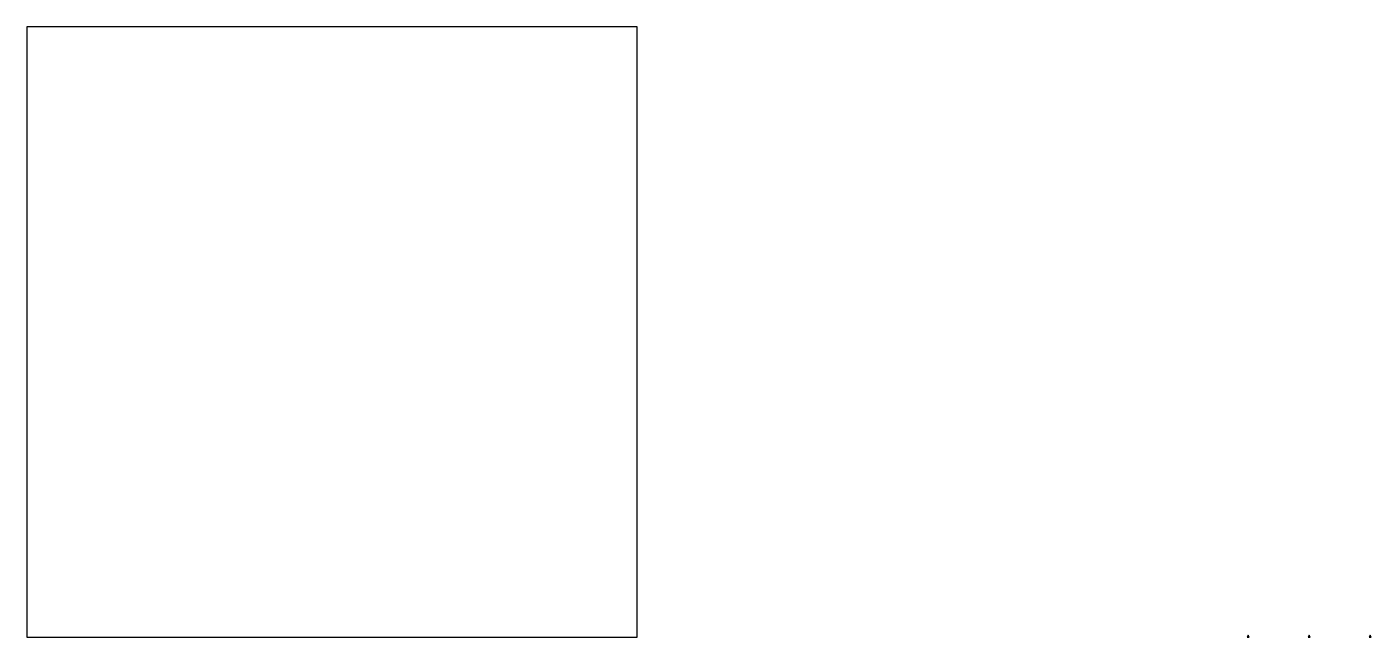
# Model space of a CAD drawing. Header units: millimetres. Extents: x 0 to 220, y 0 to 100.
import ezdxf

# ---------------------------------------------------------------- set-up
doc = ezdxf.new("R2010")
doc.units = ezdxf.units.MM

msp = doc.modelspace()

# ---------------------------------------------------------------- linework, layer by layer
at = {"layer": 'CUT'}
for points in [[(0, 0), (100, 0), (100, 100), (0, 100)], [(200, 0), (200.3, 0), (200.15, 0.3)], [(210, 0), (210.3, 0), (210.15, 0.3)], [(220, 0), (220.3, 0), (220.15, 0.3)]]:
    msp.add_lwpolyline(points, close=True, dxfattribs=at)

doc.saveas('drawing.dxf')
